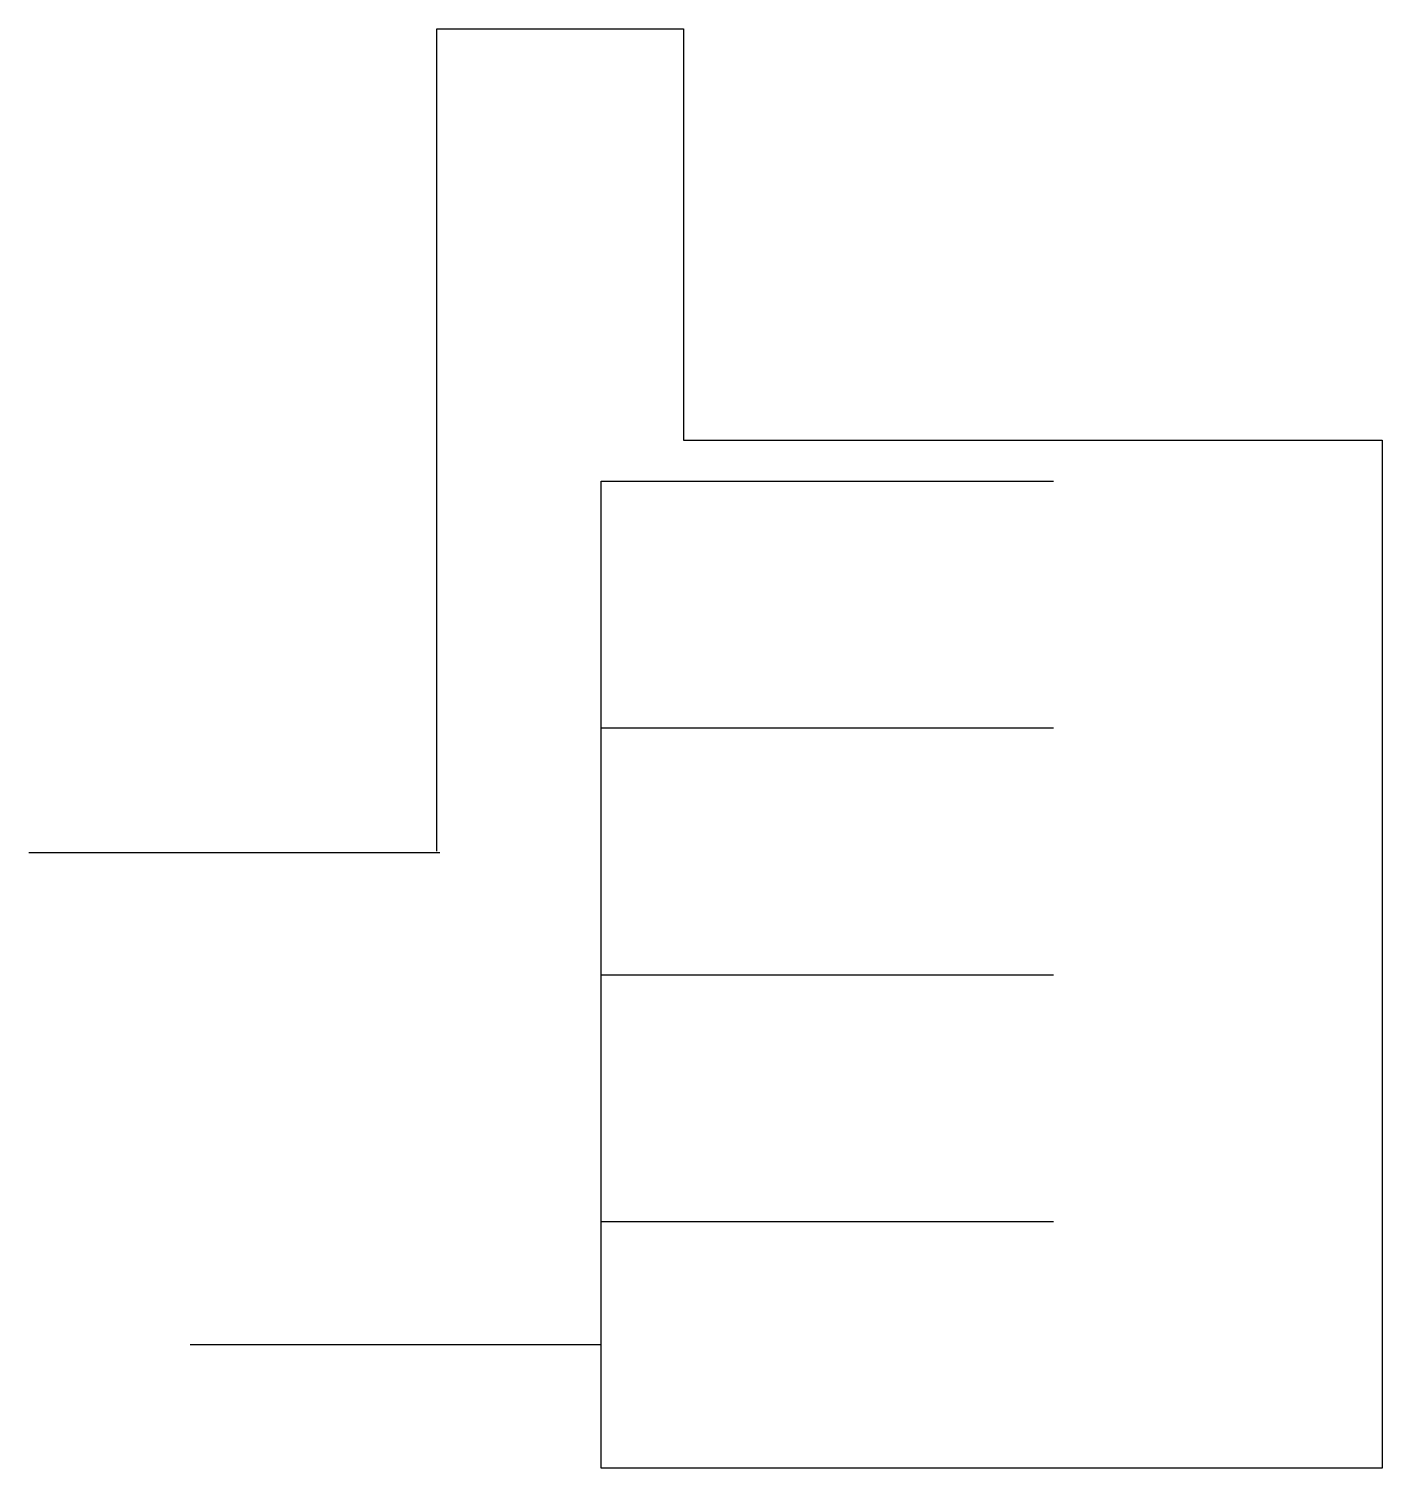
# Model space of a CAD drawing. Header units: millimetres. Extents: x 968 to 1939, y 1715 to 3431.
# Drawn here: x 968.227 to 971.52, y 1714.816 to 1718.316 of the extents above; entities outside this region: 1.
import ezdxf

# ---------------------------------------------------------------- set-up
doc = ezdxf.new("R2010")
doc.units = ezdxf.units.MM

msp = doc.modelspace()

# ---------------------------------------------------------------- linework, layer by layer
for p, q in [((1939.1309, 3430.5606), (1938.1309, 3430.5606)), ((969.2198, 1716.3162), (969.2198, 1718.3162)), ((969.2198, 1718.3162), (969.8198, 1718.3162)), ((969.8198, 1718.3162), (969.8198, 1717.3162)), ((969.8198, 1717.3162), (971.5198, 1717.3162)), ((971.5198, 1717.3162), (971.5198, 1714.8162)), ((969.6198, 1716.6162), (969.6198, 1717.2162)), ((969.6198, 1717.2162), (970.7198, 1717.2162)), ((969.6198, 1716.6162), (969.6198, 1717.2162)), ((969.6198, 1717.2162), (970.7198, 1717.2162)), ((969.6198, 1716.6162), (969.6198, 1717.2162)), ((969.6198, 1717.2162), (970.7198, 1717.2162)), ((969.6198, 1716.6162), (969.6198, 1717.2162)), ((969.6198, 1717.2162), (970.7198, 1717.2162)), ((969.6198, 1716.0162), (969.6198, 1716.6162)), ((969.6198, 1716.6162), (970.7198, 1716.6162)), ((969.6198, 1716.0162), (969.6198, 1716.6162)), ((969.6198, 1716.6162), (970.7198, 1716.6162)), ((969.6198, 1716.0162), (969.6198, 1716.6162)), ((969.6198, 1716.6162), (970.7198, 1716.6162)), ((969.6198, 1716.0162), (969.6198, 1716.6162)), ((969.6198, 1716.6162), (970.7198, 1716.6162)), ((968.2274, 1716.3132), (969.2274, 1716.3132)), ((969.6198, 1715.4162), (969.6198, 1716.0162)), ((969.6198, 1716.0162), (970.7198, 1716.0162)), ((969.6198, 1715.4162), (969.6198, 1716.0162)), ((969.6198, 1716.0162), (970.7198, 1716.0162)), ((969.6198, 1715.4162), (969.6198, 1716.0162)), ((969.6198, 1716.0162), (970.7198, 1716.0162)), ((969.6198, 1715.4162), (969.6198, 1716.0162)), ((969.6198, 1716.0162), (970.7198, 1716.0162)), ((969.6198, 1714.8162), (969.6198, 1715.4162)), ((969.6198, 1715.4162), (970.7198, 1715.4162)), ((969.6198, 1715.1162), (968.6198, 1715.1162)), ((971.5198, 1714.8162), (969.6198, 1714.8162))]:
    msp.add_line(p, q)

doc.saveas('drawing.dxf')
